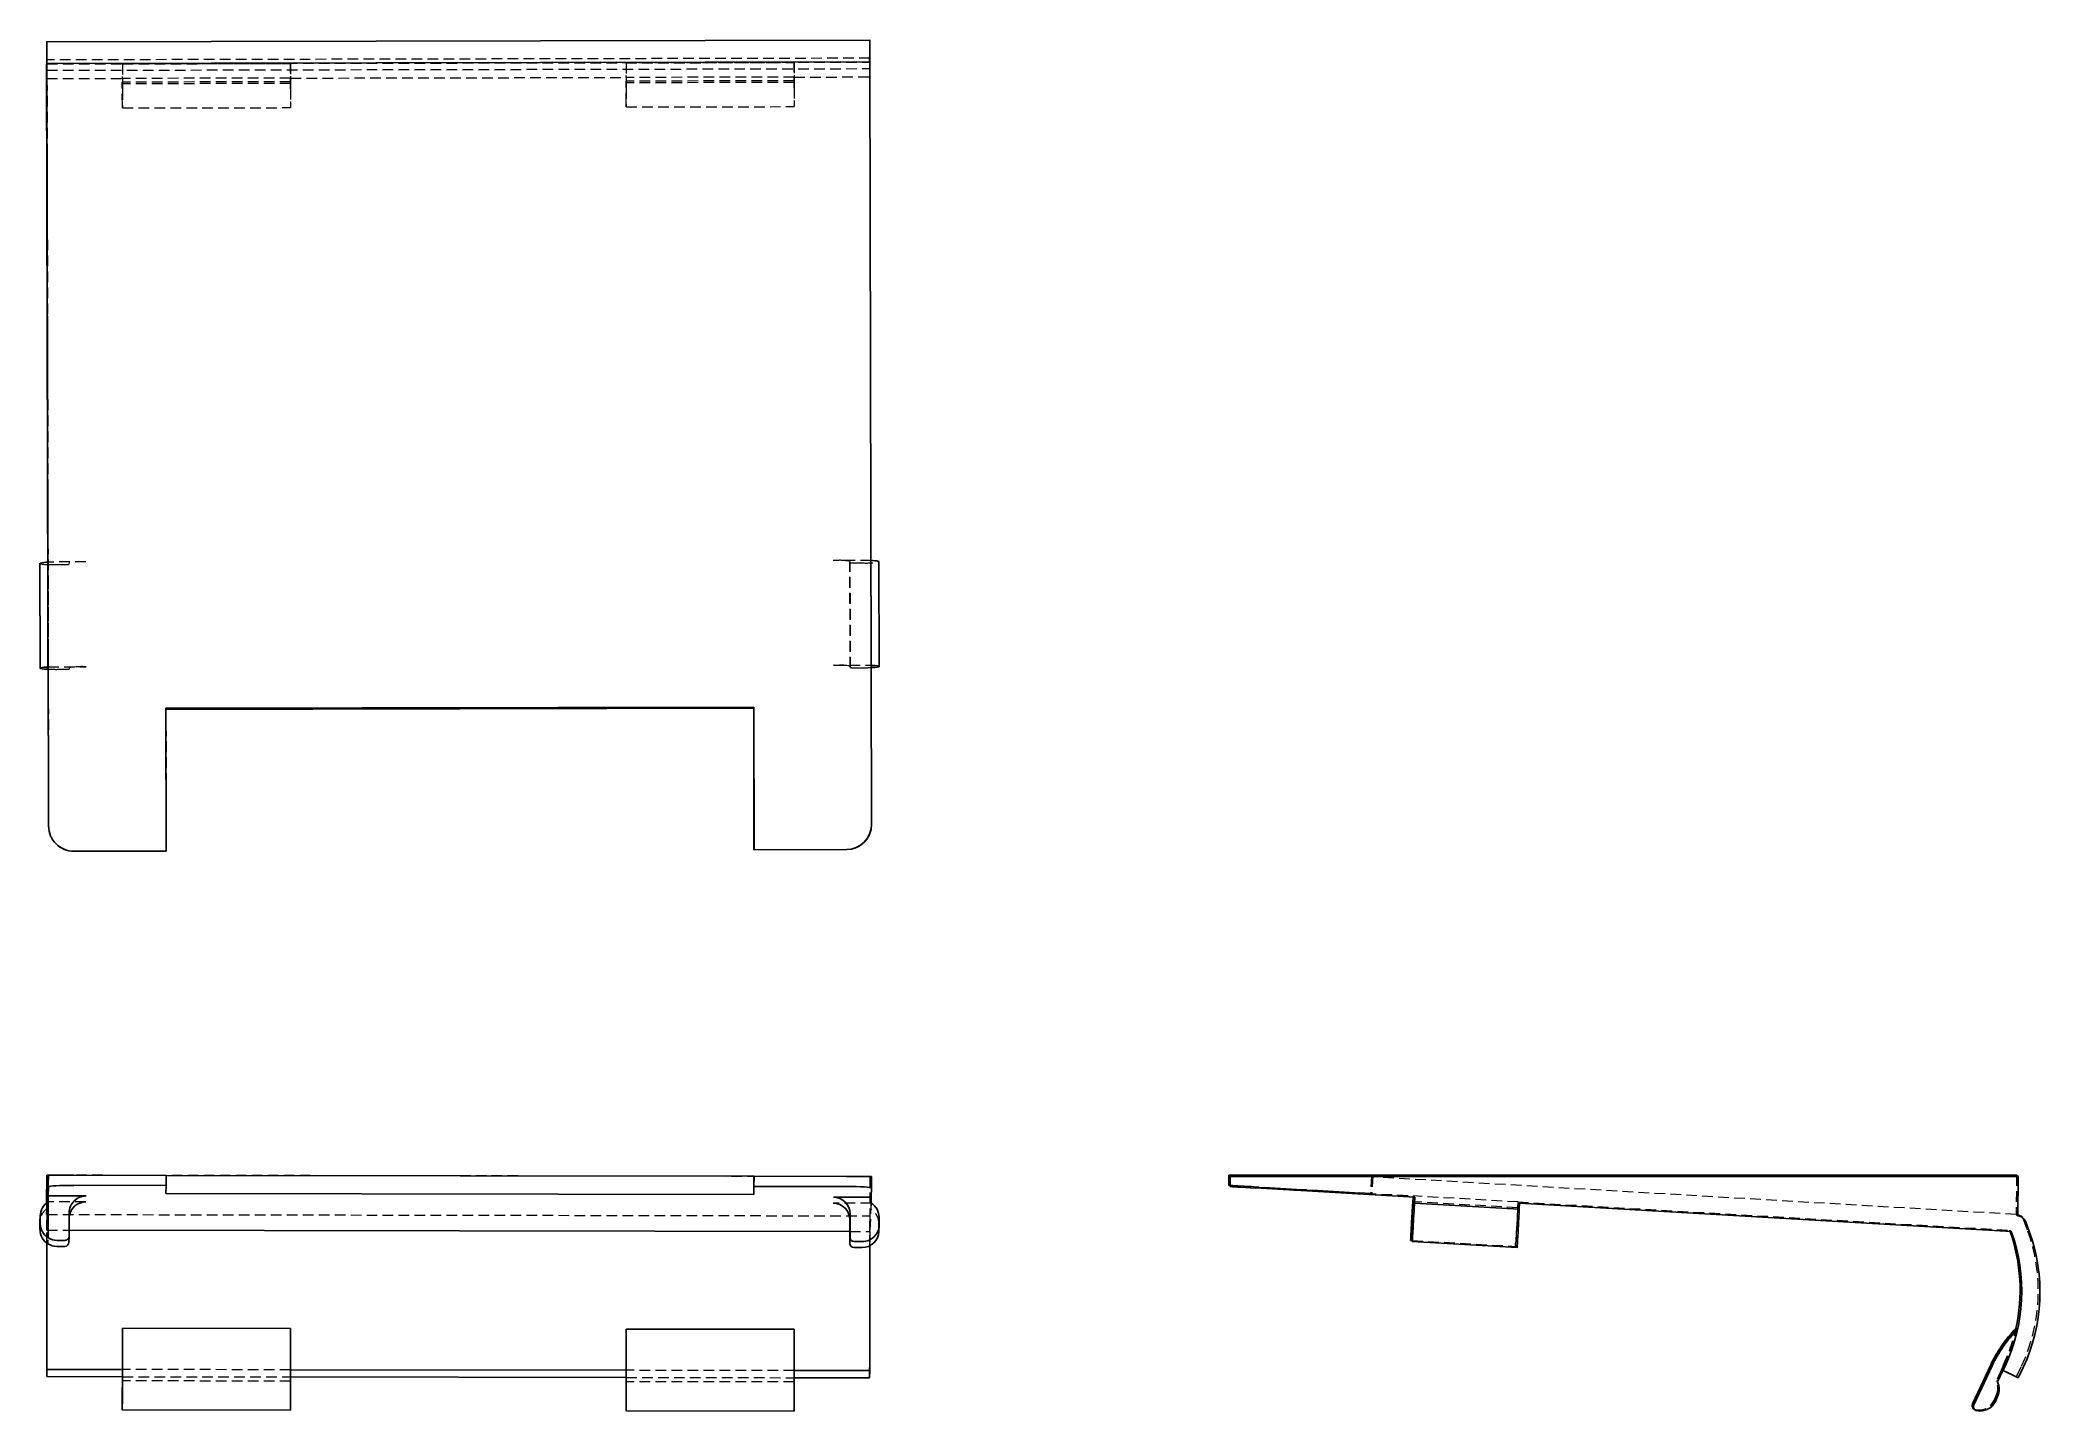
# Model space of a CAD drawing. Header units: millimetres. Extents: x 33 to 271, y 43 to 206.
import ezdxf

# ---------------------------------------------------------------- set-up
doc = ezdxf.new("R2010")
doc.units = ezdxf.units.MM
doc.linetypes.add('HIDDEN', pattern=[1.905, 1.27, -0.635])

msp = doc.modelspace()

# ---------------------------------------------------------------- linework, layer by layer
at = {"color": 7, "linetype": 'Continuous', "lineweight": 25}
for p, q in [((131.88, 206.34), (33.81, 206.14)), ((131.9, 205.05), (131.9, 204.61)), ((33.8, 203.54), (33.79, 203.5)), ((33.79, 203.5), (33.96, 123.45)), ((33.8, 203.55), (33.8, 204.13)), ((131.91, 203.74), (33.8, 203.54)), ((33.8, 203.54), (33.8, 203.55)), ((33.8, 203.49), (33.8, 203.54)), ((33.96, 123.45), (33.8, 203.49)), ((33.83, 204.85), (33.83, 204.41)), ((131.91, 203.69), (131.91, 203.74)), ((131.91, 203.69), (132.09, 112.86)), ((33, 143.99), (33.03, 131.5)), ((33, 143.99), (33, 143.94)), ((33.03, 131.45), (33, 143.94)), ((133, 131.7), (132.97, 144.2)), ((33.03, 131.45), (33.03, 131.5)), ((133, 131.7), (133, 131.65)), ((118.05, 126.84), (48.01, 126.7)), ((118.05, 126.71), (48.01, 126.57)), ((48.01, 126.7), (48.05, 109.69)), ((118.09, 109.83), (118.05, 126.84)), ((118.05, 126.84), (118.05, 126.71)), ((118.08, 109.82), (118.05, 126.71)), ((34, 123.45), (33.96, 123.45)), ((34.02, 112.66), (34, 123.45)), ((34.02, 112.65), (34, 123.45)), ((132.02, 112.21), (132.03, 112.22)), ((48.05, 109.69), (37.03, 109.67)), ((37.03, 109.66), (48.04, 109.68)), ((48.04, 109.68), (48.05, 109.69)), ((118.08, 109.82), (129.1, 109.85)), ((118.09, 109.83), (118.08, 109.82)), ((129.1, 109.85), (118.09, 109.83)), ((33.8, 71.05), (33.79, 67.76)), ((33.8, 71.05), (33.8, 71.05)), ((33.96, 71.05), (33.8, 71.05)), ((33.84, 67.79), (33.96, 71.05)), ((33.89, 67.82), (34, 71.05)), ((34, 71.05), (33.96, 71.05)), ((34.02, 69.68), (33.98, 68.59)), ((34.02, 71.05), (34, 71.05)), ((37.03, 71.04), (34.02, 71.05)), ((48.05, 71.03), (37.03, 71.04)), ((37.03, 69.85), (48.04, 69.83)), ((48.01, 68.86), (48.04, 69.83)), ((48.04, 69.83), (48.05, 71.03)), ((118.05, 70.92), (48.05, 71.03)), ((118.05, 70.92), (118.05, 68.75)), ((118.09, 70.92), (118.05, 70.92)), ((118.08, 69.72), (118.05, 68.75)), ((118.09, 70.92), (118.08, 69.72)), ((118.08, 69.72), (129.1, 69.7)), ((129.1, 70.9), (118.09, 70.92)), ((132.09, 70.89), (129.1, 70.9)), ((132.09, 69.53), (132.05, 68.43)), ((132.09, 69.53), (132.09, 70.89)), ((174.66, 69.85), (174.67, 71.04)), ((174.66, 69.85), (174.68, 69.83)), ((174.69, 71.03), (174.67, 71.04)), ((174.68, 69.83), (174.69, 71.03)), ((174.82, 69.82), (174.68, 69.83)), ((191.7, 71.03), (174.69, 71.03)), ((174.83, 70.92), (174.82, 69.72)), ((174.82, 69.72), (174.85, 69.7)), ((174.85, 70.9), (174.83, 70.92)), ((174.83, 70.92), (191.84, 70.92)), ((177.66, 71.05), (188.45, 71.05)), ((177.85, 69.53), (196.84, 68.43)), ((268.69, 70.9), (177.86, 70.89)), ((188.45, 71.05), (188.45, 71.05)), ((188.45, 71.05), (268.49, 71.05)), ((191.7, 71.03), (191.69, 70.92)), ((191.84, 70.92), (191.7, 71.03)), ((268.49, 71.05), (268.54, 71.05)), ((268.74, 70.89), (268.54, 71.05)), ((268.69, 70.9), (268.74, 70.89)), ((268.74, 70.89), (268.7, 66.21)), ((33.98, 68.59), (38.49, 68.58)), ((33.98, 68.59), (33.98, 63.59)), ((33.98, 67.89), (33.98, 63.59)), ((118.05, 68.75), (48.01, 68.86)), ((127.55, 68.44), (132.05, 68.43)), ((132.05, 68.43), (132.05, 67.73)), ((196.63, 68.45), (196.35, 63.59)), ((196.84, 68.43), (196.8, 67.73)), ((196.8, 67.73), (209.29, 67.01)), ((209.33, 67.71), (209.29, 67.01)), ((209.33, 67.71), (267.93, 64.34)), ((33.03, 66.26), (33, 65.54)), ((33, 65.54), (33, 65.47)), ((33, 65.47), (33, 64.57)), ((33.03, 65.29), (33.03, 66.19)), ((36.48, 66.58), (36.48, 63.79)), ((36.48, 64.49), (129.52, 64.34)), ((129.52, 65.72), (129.52, 62.92)), ((129.55, 66.44), (129.54, 63.64)), ((132.97, 64.34), (133, 65.06)), ((133, 66.03), (133, 65.13)), ((196.53, 66.58), (196.37, 63.79)), ((196.45, 65.29), (196.5, 66.19)), ((196.72, 66.44), (196.56, 63.64)), ((196.7, 66.03), (196.65, 65.13)), ((209.15, 64.41), (209.2, 65.31)), ((268.73, 66.21), (268.7, 66.21)), ((269.28, 66.01), (269.08, 66.16)), ((270.05, 64.35), (269.61, 65.56)), ((33.95, 62.87), (33.95, 62.87)), ((33.98, 63.59), (33.98, 63.59)), ((35, 62.57), (35.95, 62.57)), ((35.98, 63.29), (35.03, 63.29)), ((36.45, 63.05), (36.48, 63.77)), ((130.02, 62.42), (130.97, 62.42)), ((130.04, 63.14), (130.99, 63.14)), ((196.34, 63.29), (196.34, 63.29)), ((196.34, 63.29), (196.54, 63.27)), ((196.53, 63.14), (196.53, 63.14)), ((196.53, 63.14), (209.03, 62.42)), ((42.82, 52.81), (62.84, 52.78)), ((102.85, 52.72), (122.87, 52.69)), ((268.5, 52.81), (268.54, 52.78)), ((268.54, 52.78), (268.5, 52.59)), ((268.62, 52.72), (268.66, 52.69)), ((33.8, 47.06), (33.8, 48.29)), ((33.81, 47.91), (33.8, 47.06)), ((33.81, 48.39), (33.81, 47.91)), ((33.81, 47.91), (42.82, 47.9)), ((42.82, 48.45), (42.82, 43.82)), ((42.82, 47.9), (42.82, 48.38)), ((42.82, 47.9), (42.82, 46.54)), ((62.84, 48.42), (62.84, 43.79)), ((62.84, 47.86), (102.84, 47.8)), ((102.84, 47.8), (102.85, 48.28)), ((102.84, 47.8), (102.84, 46.44)), ((102.85, 48.36), (102.85, 43.73)), ((122.87, 48.33), (122.87, 43.7)), ((122.87, 47.77), (131.88, 47.76)), ((131.88, 47.76), (131.87, 46.9)), ((131.88, 48.24), (131.88, 47.76)), ((265.47, 48.45), (263.29, 43.82)), ((265.51, 48.42), (263.33, 43.79)), ((265.59, 48.36), (263.41, 43.73)), ((265.63, 48.33), (263.45, 43.7)), ((266.92, 47.77), (266.28, 46.41)), ((267.15, 48.25), (266.92, 47.77)), ((266.92, 47.77), (266.94, 47.76)), ((267.17, 48.24), (266.94, 47.76)), ((266.94, 47.76), (268.75, 46.9)), ((268.75, 46.9), (269.33, 48.14)), ((33.8, 47.06), (42.82, 47.04)), ((62.84, 47.01), (102.84, 46.95)), ((122.87, 46.92), (131.87, 46.9)), ((42.81, 44.22), (42.81, 44.8)), ((42.82, 43.08), (62.84, 43.05)), ((102.84, 44.13), (102.84, 44.71)), ((102.84, 42.98), (122.87, 42.95)), ((263.43, 43.21), (263.48, 43.18)), ((263.56, 43.12), (263.6, 43.09)), ((266.29, 44.68), (266.02, 44.1))]:
    msp.add_line(p, q, dxfattribs=at)
at = {"color": 7, "linetype": 'HIDDEN', "lineweight": 18}
for p, q in [((33.83, 203.5), (33.79, 203.5)), ((33.8, 203.55), (131.87, 203.75)), ((33.81, 201.74), (33.8, 203.54)), ((131.89, 204.17), (33.82, 203.97)), ((33.83, 203.5), (131.9, 203.7)), ((33.83, 203.53), (33.83, 203.5)), ((33.83, 203.5), (34, 123.45)), ((33.83, 202.73), (131.9, 202.93)), ((33.96, 144.13), (33.83, 202.73)), ((42.82, 203.5), (62.84, 203.54)), ((102.85, 203.62), (122.87, 203.66)), ((131.87, 203.75), (131.87, 204.33)), ((131.88, 201.94), (131.87, 203.75)), ((131.91, 203.74), (131.9, 203.7)), ((131.9, 203.73), (131.9, 203.7)), ((132.03, 144.33), (131.9, 202.93)), ((33.81, 201.97), (33.81, 201.74)), ((33.81, 201.74), (42.82, 201.76)), ((62.84, 201.36), (42.81, 201.32)), ((42.81, 200.86), (42.81, 201.13)), ((42.82, 201.76), (42.82, 201.98)), ((62.84, 201.8), (42.82, 201.76)), ((42.82, 201.76), (42.82, 201.12)), ((62.84, 201.16), (42.82, 201.12)), ((42.82, 200.47), (42.82, 198.29)), ((62.84, 202.02), (62.84, 201.8)), ((62.84, 201.8), (102.84, 201.88)), ((62.84, 201.8), (62.84, 201.16)), ((62.84, 201.17), (62.84, 200.9)), ((62.84, 200.51), (62.84, 198.33)), ((102.84, 201.88), (102.85, 202.11)), ((122.87, 201.92), (102.84, 201.88)), ((102.84, 201.88), (102.84, 201.24)), ((122.86, 201.48), (102.84, 201.44)), ((122.87, 201.28), (102.84, 201.24)), ((102.84, 200.98), (102.84, 201.25)), ((102.85, 200.59), (102.85, 198.41)), ((122.86, 201.29), (122.86, 201.02)), ((122.87, 202.15), (122.87, 201.92)), ((122.87, 201.92), (131.88, 201.94)), ((122.87, 201.92), (122.87, 201.28)), ((122.87, 200.63), (122.87, 198.45)), ((131.88, 202.17), (131.88, 201.94)), ((42.82, 198.24), (62.84, 198.28)), ((102.85, 198.36), (122.87, 198.4)), ((33.95, 144.09), (33.92, 144.09)), ((33.96, 144.13), (33.95, 144.09)), ((33.95, 144.09), (33.98, 131.6)), ((33.95, 144.09), (33.95, 144.09)), ((33.95, 144.09), (33.95, 143.85)), ((33.95, 144.09), (33.95, 143.85)), ((33.95, 143.85), (33.95, 143.85)), ((38.46, 144.14), (33.96, 144.13)), ((35, 143.83), (35.95, 143.83)), ((36.46, 144.02), (36.45, 143.86)), ((132.03, 144.33), (127.52, 144.32)), ((129.52, 144.21), (129.55, 131.72)), ((129.52, 144.21), (129.52, 144.05)), ((129.54, 131.56), (129.52, 144.05)), ((130.02, 144.02), (130.97, 144.03)), ((132.03, 144.33), (132.02, 144.29)), ((132.05, 131.8), (132.02, 144.29)), ((132.97, 144.15), (132.97, 144.2)), ((33.95, 131.6), (33.98, 131.6)), ((33.98, 131.64), (38.49, 131.65)), ((34, 123.45), (33.98, 131.64)), ((33.98, 131.64), (33.98, 131.35)), ((33.98, 131.6), (33.98, 131.35)), ((33.98, 131.35), (33.98, 131.35)), ((35.98, 131.34), (35.03, 131.34)), ((36.48, 131.53), (36.48, 131.37)), ((127.55, 131.83), (132.05, 131.84)), ((129.55, 131.72), (129.54, 131.56)), ((130.04, 131.53), (130.99, 131.53)), ((132.09, 112.85), (132.05, 131.84)), ((132.05, 131.84), (132.05, 131.8)), ((48.01, 126.7), (48.01, 126.57)), ((48.01, 126.57), (48.01, 126.57)), ((48.01, 126.57), (48.04, 109.68)), ((131.91, 70.89), (33.8, 71.05)), ((48.01, 71.03), (48.01, 68.86)), ((131.91, 70.89), (131.9, 66.21)), ((131.91, 70.9), (131.91, 70.89)), ((191.57, 68.86), (174.82, 69.82)), ((174.82, 69.72), (191.71, 68.75)), ((177.65, 69.68), (196.64, 68.59)), ((268.5, 66.37), (188.45, 71.05)), ((268.5, 66.37), (188.45, 71.05)), ((191.69, 70.92), (191.57, 68.86)), ((191.84, 70.92), (191.71, 68.75)), ((268.54, 71.05), (268.5, 66.37)), ((33.79, 66.37), (33.84, 67.79)), ((33.79, 67.76), (33.79, 66.37)), ((33.96, 67.87), (33.83, 64.49)), ((33.83, 66.37), (33.89, 67.82)), ((33.95, 67.17), (33.98, 67.89)), ((33.96, 67.87), (33.95, 67.17)), ((33.95, 67.17), (33.95, 67.17)), ((33.95, 67.17), (33.95, 62.87)), ((33.95, 67.17), (33.95, 62.87)), ((38.46, 67.86), (33.96, 67.87)), ((132.03, 67.71), (127.52, 67.72)), ((132.03, 67.71), (131.9, 64.34)), ((132.05, 67.73), (132.02, 67.01)), ((132.03, 67.71), (132.02, 67.01)), ((191.71, 68.75), (191.57, 68.86)), ((196.6, 67.89), (196.35, 63.59)), ((209.09, 67.17), (196.6, 67.89)), ((196.6, 67.86), (196.6, 67.89)), ((196.64, 68.59), (196.63, 68.45)), ((196.64, 68.59), (196.65, 68.58)), ((209.14, 67.86), (196.65, 68.58)), ((196.83, 68.43), (196.83, 68.44)), ((196.83, 68.44), (196.84, 68.43)), ((209.09, 67.17), (208.85, 62.87)), ((209.09, 67.17), (208.85, 62.87)), ((209.13, 67.87), (209.09, 67.17)), ((209.09, 67.17), (209.09, 67.17)), ((209.14, 67.86), (209.13, 67.87)), ((209.13, 67.87), (267.73, 64.49)), ((209.33, 67.71), (209.32, 67.72)), ((33.83, 66.37), (33.79, 66.37)), ((33.82, 62.95), (33.83, 64.5)), ((33.83, 66.36), (33.83, 66.37)), ((33.83, 66.37), (131.9, 66.21)), ((33.83, 64.5), (33.83, 65.71)), ((33.83, 64.49), (36.48, 64.49)), ((33.83, 62.95), (33.83, 64.49)), ((36.46, 65.86), (36.45, 63.07)), ((36.48, 66.65), (36.46, 65.93)), ((36.46, 65.86), (36.48, 66.18)), ((131.9, 66.21), (131.9, 66.21)), ((131.9, 64.35), (131.9, 65.56)), ((132.97, 64.41), (132.97, 65.31)), ((132.97, 64.34), (132.97, 64.41)), ((209.02, 65.86), (208.86, 63.07)), ((208.99, 65.47), (208.94, 64.57)), ((209.21, 65.72), (209.05, 62.92)), ((267.78, 64.35), (267.73, 64.49)), ((267.73, 64.49), (267.93, 64.34)), ((268.53, 66.36), (268.5, 66.37)), ((268.5, 66.37), (268.7, 66.21)), ((268.5, 66.37), (268.5, 66.37)), ((269.85, 64.5), (269.41, 65.71)), ((36.45, 63.05), (36.45, 63.07)), ((129.52, 64.34), (131.9, 64.34)), ((196.35, 63.59), (196.35, 63.59)), ((196.54, 63.27), (208.83, 62.57)), ((208.83, 62.57), (208.83, 62.57)), ((208.85, 62.87), (208.85, 62.87)), ((209.02, 62.42), (209.03, 62.42)), ((62.84, 47.86), (42.82, 47.9)), ((62.84, 48.34), (62.84, 47.86)), ((62.84, 47.86), (62.84, 46.51)), ((62.84, 47.86), (62.84, 47.86)), ((122.87, 47.77), (102.84, 47.8)), ((122.87, 48.25), (122.87, 47.77)), ((122.87, 47.77), (122.87, 46.41)), ((122.87, 47.77), (122.87, 47.77)), ((131.87, 46.9), (131.87, 48.14)), ((266.76, 47.9), (266.12, 46.54)), ((266.8, 47.86), (266.16, 46.51)), ((266.88, 47.8), (266.24, 46.44)), ((266.97, 48.39), (266.74, 47.91)), ((266.74, 47.91), (266.76, 47.9)), ((266.74, 47.91), (268.55, 47.06)), ((266.76, 47.9), (266.98, 48.38)), ((266.8, 47.86), (266.76, 47.9)), ((267.02, 48.34), (266.8, 47.86)), ((266.8, 47.86), (266.88, 47.8)), ((266.88, 47.8), (267.11, 48.28)), ((266.92, 47.77), (266.88, 47.8)), ((268.55, 47.06), (269.13, 48.29)), ((42.82, 47.04), (62.84, 47.01)), ((62.84, 46.51), (42.82, 46.54)), ((102.84, 46.95), (122.87, 46.92)), ((122.87, 46.41), (102.84, 46.44)), ((266.16, 46.51), (266.12, 46.54)), ((266.28, 46.41), (266.24, 46.44)), ((268.55, 47.06), (268.75, 46.9)), ((62.84, 44.77), (62.84, 44.19)), ((122.86, 44.68), (122.86, 44.1)), ((265.86, 44.22), (266.13, 44.8)), ((266.17, 44.77), (265.9, 44.19)), ((265.98, 44.13), (266.25, 44.71))]:
    msp.add_line(p, q, dxfattribs=at)
at = {"color": 7, "linetype": 'Continuous', "lineweight": 25, "flags": 128}
for points in [[(33.8, 204.13), (33.8, 204.78), (33.81, 205.31), (33.81, 205.71), (33.81, 205.98), (33.81, 206.12), (33.81, 206.13), (33.82, 206.01), (33.82, 205.75), (33.82, 205.37), (33.83, 204.85)], [(33.81, 203.54), (33.81, 203.81), (33.82, 203.95), (33.82, 203.96), (33.82, 203.85), (33.82, 203.6), (33.83, 203.54)], [(196.5, 66.19), (196.52, 66.44), (196.53, 66.69), (196.54, 66.93), (196.56, 67.16), (196.57, 67.37), (196.58, 67.57), (196.59, 67.74), (196.6, 67.86)], [(196.8, 67.73), (196.79, 67.59), (196.78, 67.41), (196.77, 67.22), (196.76, 67.01), (196.75, 66.78), (196.73, 66.53), (196.72, 66.28), (196.7, 66.03)], [(209.2, 65.31), (209.21, 65.57), (209.23, 65.81), (209.24, 66.06), (209.25, 66.29), (209.26, 66.5), (209.28, 66.69), (209.29, 66.87), (209.29, 67.01)], [(196.36, 63.79), (196.37, 63.91), (196.38, 64.1), (196.39, 64.32), (196.41, 64.54), (196.42, 64.79), (196.43, 65.04), (196.45, 65.29)], [(33.8, 48.29), (33.8, 49.83), (33.81, 51.41), (33.81, 53.02), (33.81, 54.67), (33.81, 56.33), (33.81, 57.99), (33.82, 59.65), (33.82, 61.3), (33.82, 62.92), (33.82, 62.95)], [(33.81, 48.39), (33.81, 49.91), (33.81, 51.48), (33.81, 53.09), (33.81, 54.72), (33.82, 56.37), (33.82, 58.02), (33.82, 59.67), (33.82, 61.31), (33.83, 62.92), (33.83, 62.95)], [(131.88, 48.24), (131.88, 49.76), (131.88, 51.33), (131.88, 52.93), (131.88, 54.56), (131.89, 56.21), (131.89, 57.87), (131.89, 59.52), (131.89, 61.15), (131.9, 62.65)], [(42.82, 48.38), (42.82, 48.91), (42.82, 49.45), (42.82, 50), (42.82, 50.55), (42.82, 51.11), (42.82, 51.67), (42.82, 52.24), (42.82, 52.81)], [(42.82, 52.81), (42.82, 52.32), (42.82, 51.82), (42.82, 51.3), (42.82, 50.76), (42.82, 50.2), (42.82, 49.63), (42.82, 49.05), (42.82, 48.45)], [(62.84, 48.42), (62.84, 49.02), (62.84, 49.6), (62.84, 50.17), (62.84, 50.73), (62.84, 51.27), (62.84, 51.79), (62.84, 52.29), (62.84, 52.78)], [(102.85, 48.28), (102.85, 48.82), (102.85, 49.36), (102.85, 49.9), (102.85, 50.46), (102.85, 51.01), (102.85, 51.58), (102.85, 52.15), (102.85, 52.72)], [(102.85, 52.72), (102.85, 52.23), (102.85, 51.73), (102.85, 51.2), (102.85, 50.66), (102.85, 50.11), (102.85, 49.54), (102.85, 48.95), (102.85, 48.36)], [(122.87, 48.33), (122.87, 48.92), (122.87, 49.51), (122.87, 50.08), (122.87, 50.63), (122.87, 51.17), (122.87, 51.69), (122.87, 52.2), (122.87, 52.69)], [(42.81, 44.8), (42.81, 45.01), (42.81, 45.23), (42.81, 45.45), (42.81, 45.67), (42.82, 45.9), (42.82, 46.12), (42.82, 46.33), (42.82, 46.54)], [(102.84, 44.71), (102.84, 44.92), (102.84, 45.13), (102.84, 45.35), (102.84, 45.58), (102.84, 45.8), (102.84, 46.02), (102.84, 46.24), (102.84, 46.44)], [(42.82, 43.12), (42.82, 43.08), (42.81, 43.09), (42.81, 43.16), (42.81, 43.29), (42.81, 43.46), (42.81, 43.68), (42.81, 43.94), (42.81, 44.22)], [(62.84, 43.05), (62.84, 43.05), (62.84, 43.09)], [(102.84, 43.02), (102.84, 42.98), (102.84, 43), (102.84, 43.07), (102.84, 43.19), (102.84, 43.37), (102.84, 43.58), (102.84, 43.84), (102.84, 44.13)], [(122.87, 42.95), (122.87, 42.95), (122.87, 42.99)]]:
    msp.add_lwpolyline(points, dxfattribs=at)
at = {"color": 7, "linetype": 'HIDDEN', "lineweight": 18, "flags": 128}
for points in [[(33.83, 203.54), (33.83, 203.23), (33.83, 202.73)], [(42.82, 203.5), (42.82, 203.04), (42.82, 202.61), (42.82, 202.19), (42.82, 201.8), (42.82, 201.43), (42.82, 201.09), (42.82, 200.77), (42.82, 200.47)], [(62.84, 200.51), (62.84, 200.81), (62.84, 201.13), (62.84, 201.47), (62.84, 201.84), (62.84, 202.23), (62.84, 202.65), (62.84, 203.08), (62.84, 203.54)], [(102.85, 203.62), (102.85, 203.16), (102.85, 202.73), (102.85, 202.32), (102.85, 201.92), (102.85, 201.56), (102.85, 201.21), (102.85, 200.89), (102.85, 200.59)], [(122.87, 200.63), (122.87, 200.93), (122.87, 201.25), (122.87, 201.6), (122.87, 201.97), (122.87, 202.36), (122.87, 202.77), (122.87, 203.21), (122.87, 203.66)], [(131.88, 202.17), (131.88, 202.81), (131.88, 203.34), (131.88, 203.74), (131.88, 204.01), (131.89, 204.15), (131.89, 204.16), (131.89, 204.05), (131.89, 203.8), (131.9, 203.43), (131.9, 202.93)], [(42.81, 201.13), (42.81, 201.21), (42.81, 201.27), (42.81, 201.31), (42.81, 201.32), (42.82, 201.31), (42.82, 201.27), (42.82, 201.2), (42.82, 201.12)], [(42.82, 198.64), (42.82, 198.97), (42.81, 199.3), (42.81, 199.63), (42.81, 199.94), (42.81, 200.22), (42.81, 200.48), (42.81, 200.69), (42.81, 200.86)], [(62.84, 201.16), (62.84, 201.24), (62.84, 201.31), (62.84, 201.35), (62.84, 201.36), (62.84, 201.35), (62.84, 201.31), (62.84, 201.25), (62.84, 201.17)], [(62.84, 200.9), (62.84, 200.73), (62.84, 200.52), (62.84, 200.26), (62.84, 199.98), (62.84, 199.67), (62.84, 199.34), (62.84, 199.01), (62.84, 198.68)], [(102.84, 201.25), (102.84, 201.34), (102.84, 201.4), (102.84, 201.43), (102.84, 201.44), (102.84, 201.43), (102.84, 201.39), (102.84, 201.33), (102.84, 201.24)], [(102.84, 198.76), (102.84, 199.09), (102.84, 199.42), (102.84, 199.75), (102.84, 200.06), (102.84, 200.35), (102.84, 200.6), (102.84, 200.81), (102.84, 200.98)], [(122.87, 201.28), (122.87, 201.37), (122.87, 201.43), (122.87, 201.47), (122.86, 201.48), (122.86, 201.47), (122.86, 201.44), (122.86, 201.38), (122.86, 201.29)], [(122.86, 201.02), (122.86, 200.85), (122.86, 200.64), (122.86, 200.39), (122.86, 200.1), (122.86, 199.79), (122.86, 199.47), (122.87, 199.13), (122.87, 198.8)], [(42.82, 198.29), (42.82, 198.25), (42.82, 198.24), (42.82, 198.25), (42.82, 198.29), (42.82, 198.35), (42.82, 198.43), (42.82, 198.53), (42.82, 198.64)], [(62.84, 198.68), (62.84, 198.57), (62.84, 198.47), (62.84, 198.39), (62.84, 198.33), (62.84, 198.29), (62.84, 198.28), (62.84, 198.29), (62.84, 198.33)], [(102.85, 198.41), (102.85, 198.37), (102.85, 198.36), (102.85, 198.38), (102.84, 198.41), (102.84, 198.48), (102.84, 198.56), (102.84, 198.65), (102.84, 198.76)], [(122.87, 198.8), (122.87, 198.69), (122.87, 198.6), (122.87, 198.52), (122.87, 198.45), (122.87, 198.42), (122.87, 198.4), (122.87, 198.41), (122.87, 198.45)], [(196.65, 68.58), (196.65, 68.54), (196.64, 68.44)], [(209.09, 67.17), (209.08, 67.02), (209.07, 66.85), (209.06, 66.65), (209.05, 66.44), (209.04, 66.21), (209.02, 65.97), (209.01, 65.72), (208.99, 65.47)], [(208.94, 64.57), (208.93, 64.32), (208.91, 64.07), (208.9, 63.83), (208.89, 63.6), (208.88, 63.38), (208.86, 63.19), (208.85, 63.01), (208.85, 62.87)], [(268.7, 66.34), (268.67, 66.34), (268.53, 66.36)], [(131.9, 64.35), (131.89, 62.76), (131.89, 61.14), (131.89, 59.5), (131.88, 57.84), (131.88, 56.17), (131.88, 54.51), (131.88, 52.87), (131.88, 51.25), (131.87, 49.67), (131.87, 48.14)], [(131.9, 62.65), (131.9, 62.76), (131.9, 64.34)], [(196.35, 63.59), (196.36, 63.73), (196.36, 63.79)], [(62.84, 52.78), (62.84, 52.21), (62.84, 51.64), (62.84, 51.08), (62.84, 50.52), (62.84, 49.97), (62.84, 49.42), (62.84, 48.88), (62.84, 48.34)], [(122.87, 52.69), (122.87, 52.11), (122.87, 51.55), (122.87, 50.98), (122.87, 50.43), (122.87, 49.87), (122.87, 49.33), (122.87, 48.78), (122.87, 48.25)], [(62.84, 46.51), (62.84, 46.3), (62.84, 46.08), (62.84, 45.86), (62.84, 45.64), (62.84, 45.42), (62.84, 45.2), (62.84, 44.98), (62.84, 44.77)], [(122.87, 46.41), (122.87, 46.21), (122.87, 45.99), (122.87, 45.77), (122.86, 45.55), (122.86, 45.32), (122.86, 45.1), (122.86, 44.89), (122.86, 44.68)], [(263.43, 43.21), (263.53, 43.15), (263.64, 43.12)], [(263.68, 43.09), (263.57, 43.12), (263.52, 43.15)], [(263.56, 43.12), (263.65, 43.06), (263.76, 43.02)]]:
    msp.add_lwpolyline(points, dxfattribs=at)
at = {"color": 7, "linetype": 'HIDDEN', "lineweight": 18}
for centre, radius, start, end in [((237.35, 204.82), 105.48, 179.1716, 180.2626), ((400.43, 201.78), 366.62, 179.7251, 179.9715), ((485.02, 201.62), 442.2, 179.7564, 179.9526), ((505.04, 201.66), 442.2, 179.7564, 179.9526), ((545.05, 201.74), 442.2, 179.7564, 179.9526), ((565.07, 201.78), 442.2, 179.7564, 179.9526), ((33.78, 146.96), 3.12, 255.4393, 273.0247), ((34.91, 174.09), 30.26, 268.1873, 270.177), ((36.07, 146.04), 2.21, 266.8914, 279.9117), ((37.98, 135.3), 8.86, 86.8914, 99.9117), ((128.04, 135.58), 8.76, 80.2572, 93.3857), ((129.89, 146.21), 2.19, 260.2572, 273.3857), ((131.45, 152.87), 8.86, 266.8914, 279.9117), ((34.93, 161.6), 30.26, 268.1873, 270.177), ((36.1, 133.55), 2.21, 266.8914, 279.9117), ((38.01, 122.8), 8.86, 86.8914, 99.9117), ((128.06, 123.09), 8.76, 80.2572, 93.3857), ((129.91, 133.72), 2.19, 260.2572, 273.3857), ((130.97, 161.66), 30.13, 270.0513, 272.0736), ((35, 65.46), 2, 121.5179, 177.8715), ((130.97, 65.31), 2, 359.935, 58.3087), ((443.31, 52.87), 234.65, 176.3385, 176.8267), ((-27.52, 79.85), 237.16, 356.5835, 357.068), ((115.24, 65.69), 81.41, 179.5231, 179.9838), ((213.31, 65.53), 81.41, 179.5231, 179.9838), ((268.47, 65.36), 1, 20.1517, 52.5017), ((250.12, 57.26), 21.02, 334.7518, 20.1517), ((150.29, 66.31), 58.66, 356.3385, 356.8267), ((224.07, 61.95), 15.25, 176.568, 177.6937), ((268.24, 59.39), 59.29, 176.5835, 177.068), ((247.95, 57.36), 21.02, 334.7518, 347.4306), ((247.97, 57.34), 21.02, 334.7518, 347.5495), ((248.01, 57.31), 21.02, 334.7518, 347.0143), ((248.09, 57.25), 21.02, 334.7518, 347.5495), ((264.32, 45.66), 2, 334.7518, 26.0695), ((264.36, 45.63), 2, 334.7518, 26.0695), ((264.44, 45.56), 2, 334.7518, 26.0695), ((154.14, 43.77), 91.3, 179.7342, 180.4547), ((214.16, 43.68), 91.3, 179.7342, 180.4547), ((264.05, 45.08), 2, 258.2454, 334.7518), ((264.09, 45.05), 2, 258.2454, 334.7518), ((264.17, 44.99), 2, 258.2454, 334.7518)]:
    msp.add_arc(centre, radius, start, end, dxfattribs=at)
at = {"color": 7, "linetype": 'Continuous', "lineweight": 25}
for centre, radius, start, end in [((86.21, 205.2), 45.69, 359.8132, 1.4272), ((-253.67, 203.05), 287.5, 0.0953, 0.2709), ((-155.6, 203.25), 287.5, 0.0953, 0.2709), ((33.79, 141.01), 3.09, 87.5238, 104.7074), ((132.19, 141.19), 3.11, 75.4086, 93.0303), ((33.81, 128.51), 3.09, 87.5236, 104.7074), ((33.81, 134.47), 3.12, 255.4393, 273.0247), ((132.22, 128.69), 3.11, 75.4086, 93.0303), ((132.13, 135.38), 3.83, 268.9232, 283.1331), ((35.03, 66.18), 2, 121.5174, 179.9018), ((38.48, 66.58), 2, 89.862, 179.871), ((38.46, 65.86), 2, 89.8672, 170.7093), ((127.52, 65.72), 2, 359.9658, 89.9567), ((127.55, 66.44), 2, 359.9658, 89.9567), ((131, 66.03), 2, 359.935, 58.3087), ((653.38, 40.54), 457.59, 176.5044, 176.7378), ((-71.68, 82.37), 268.88, 356.6036, 357.0295), ((35, 64.57), 2, 179.9349, 238.3084), ((35.03, 65.29), 2, 179.9349, 238.3084), ((131, 65.14), 2, 269.862, 359.871), ((-37.64, 78.12), 234.65, 356.3385, 356.8267), ((-25.14, 77.4), 234.65, 356.3385, 356.8267), ((268.47, 65.36), 1, 52.5017, 76.7007), ((268.67, 65.21), 1, 20.1517, 86.6519), ((35, 64.57), 2, 238.2904, 269.9131), ((35.03, 65.29), 2, 238.2904, 269.9131), ((35.95, 63.07), 0.5, 269.8631, 357.8418), ((35.98, 63.79), 0.5, 269.862, 359.871), ((130.02, 62.92), 0.5, 179.9658, 269.9567), ((130.04, 63.64), 0.5, 179.9658, 269.9567), ((130.97, 64.42), 2, 269.8631, 357.8418), ((137.8, 67.03), 58.66, 356.3385, 356.8267), ((211.58, 62.67), 15.25, 176.568, 177.6937), ((255.74, 60.11), 59.29, 176.5835, 177.068), ((248.15, 57.2), 21.02, 334.7518, 19.8432), ((247.95, 57.36), 21.02, 347.4306, 19.4247), ((250.32, 57.11), 21.02, 334.7518, 20.1517), ((279.96, 41.62), 16.02, 135.6792, 154.7518), ((280, 41.59), 16.02, 135.6792, 154.7518), ((280.08, 41.53), 16.02, 135.6792, 154.7518), ((280.12, 41.49), 16.02, 135.6792, 154.7518), ((248.13, 57.22), 21.02, 334.7518, 347.5495), ((264.48, 45.53), 2, 334.7518, 26.0695), ((-87.12, 43.81), 129.93, 359.6972, 0.0075), ((-67.09, 43.77), 129.93, 359.6972, 0.0075), ((-27.09, 43.71), 129.93, 359.6972, 0.0075), ((-7.07, 43.68), 129.93, 359.6972, 0.0075), ((263.74, 43.61), 0.501, 154.7517, 232.5017), ((263.78, 43.58), 0.501, 154.7517, 238.3862), ((263.86, 43.51), 0.501, 154.7517, 232.5017), ((263.9, 43.48), 0.501, 154.7517, 258.2452), ((264.21, 44.95), 2, 258.2454, 334.7518)]:
    msp.add_arc(centre, radius, start, end, dxfattribs=at)
for centre, major_axis, ratio, start_param, end_param in [((37.03, 112.67), (-0.01, 3), 0.999974, 1.57089, 3.141687), ((37.03, 112.66), (2.98, -0.34), 0.999608, 3.25723, 4.828027), ((129.09, 112.86), (-0.01, 3), 0.999974, 3.141687, 4.712483), ((129.09, 112.85), (2.98, -0.34), 0.999608, 4.828027, 6.182044), ((37.03, 69.67), (3, 0), 0.057561, 1.568755, 3.139551), ((129.09, 69.53), (3, 0), 0.057561, 6.281144, 7.85194), ((177.67, 71.04), (3, 0), 0.001562, 1.572832, 3.143628), ((177.86, 70.9), (3, 0), 0.001562, 3.143628, 4.714424), ((177.85, 69.53), (3, -0.17), 0.00144, 3.143712, 4.714508)]:
    msp.add_ellipse(centre, major_axis=major_axis, ratio=ratio, start_param=start_param, end_param=end_param, dxfattribs=at)
at = {"color": 7, "linetype": 'HIDDEN', "lineweight": 18}
for centre, major_axis, ratio, start_param, end_param in [((129.09, 112.85), (2.98, -0.34), 0.999608, 6.182044, 6.398823), ((177.66, 69.67), (3, -0.17), 0.00144, 1.572916, 3.143712)]:
    msp.add_ellipse(centre, major_axis=major_axis, ratio=ratio, start_param=start_param, end_param=end_param, dxfattribs=at)

doc.saveas('drawing.dxf')
